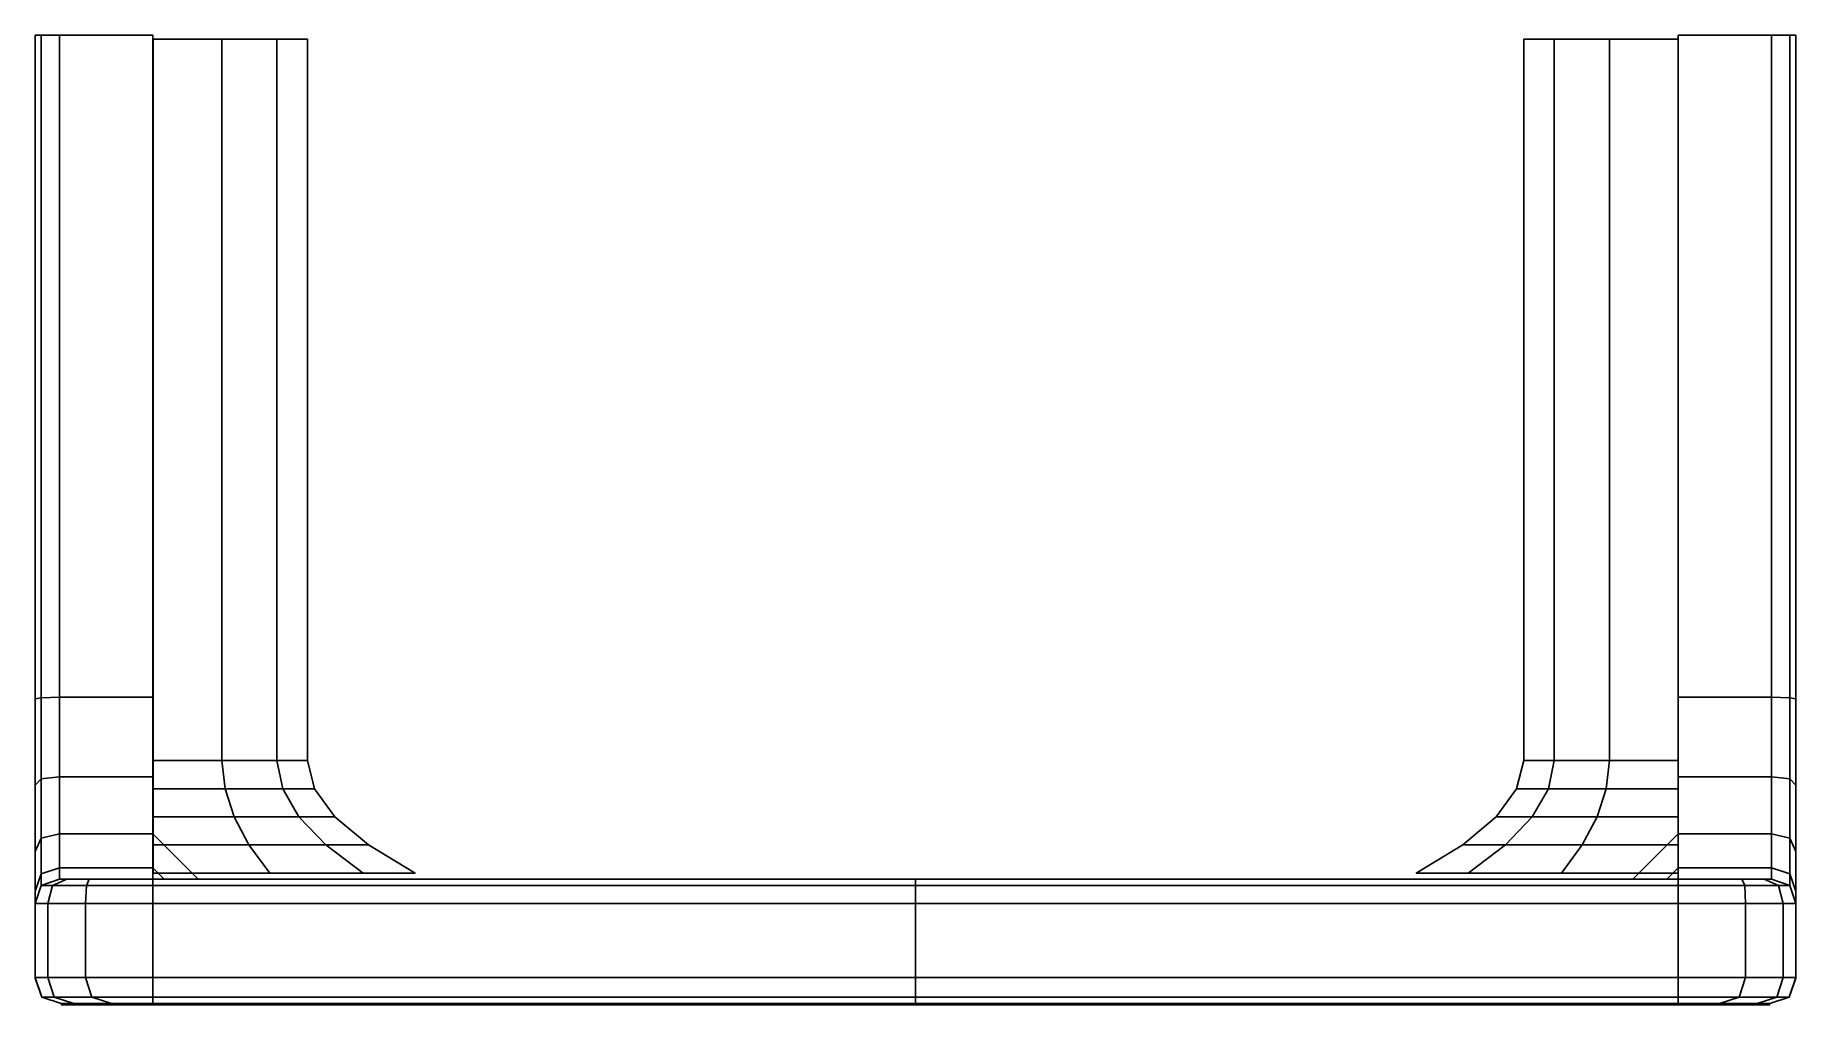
# Model space of a CAD drawing. Header units: millimetres. Extents: x -20 to 19.9, y -22 to 0.
import ezdxf

# ---------------------------------------------------------------- set-up
doc = ezdxf.new("R2010")
doc.units = ezdxf.units.MM
doc.header["$MEASUREMENT"] = 0
doc.layers.add('METAL', color=220, linetype='Continuous')
doc.layers.add('TEXTURA_LEGNO', color=3, linetype='Continuous')

msp = doc.modelspace()

# ---------------------------------------------------------------- meshes
at = {"layer": 'METAL'}
mesh = msp.add_polyface(dxfattribs=at)
corners = [(-17.336, -15.005, -7.761), (-19.453, -15.005, -7.761), (-19.453, 0, -7.761), (-17.336, 0, -7.761), (-17.336, -16.811, -8.019), (-17.336, -15.005, -7.761), (-17.336, -16.811, -7.503), (-17.336, -16.811, -8.019), (-19.453, -16.811, -8.019), (-19.863, 0, -7.624), (-19.863, -15.015, -7.624), (-19.863, -16.857, -7.888), (-20, -16.997, -7.493), (-20, -15.044, -7.214), (-19.863, -15.015, -7.624), (-20, 0, -7.214), (-19.863, 0, -7.624), (-19.863, -16.857, -7.888), (-17.336, -18.1, -6.729), (-17.336, 0, -7.761), (-17.336, 0, 0.132), (-17.336, -19.132, -3.634), (-17.336, -19.132, 0.132), (-20, -16.997, 0.132), (-20, -15.044, 0.132), (-20, 0, 0.132), (-17.336, -15.005, 8.024), (-17.336, 0, 8.024), (-19.453, 0, 8.024), (-19.453, -15.005, 8.024), (-17.336, -16.811, 8.282), (-17.336, -16.811, 7.767), (-17.336, -15.005, 8.024), (-19.453, -16.811, 8.282), (-17.336, -16.811, 8.282), (-19.863, 0, 7.888), (-19.863, -15.015, 7.888), (-19.863, -16.857, 8.151), (-19.863, -15.015, 7.888), (-20, -15.044, 7.478), (-20, -16.997, 7.757), (-20, 0, 7.478), (-19.863, 0, 7.888), (-19.863, -16.857, 8.151), (-17.336, 0, 8.024), (-17.336, -19.132, 3.897), (-17.336, -18.1, 6.993), (-19.453, 0, 0.132), (-17.336, 0, 0.132), (-17.336, 0, -7.761), (-19.453, 0, -7.761), (-19.863, 0, -7.624), (-19.863, 0, 0.132), (-20, 0, -7.214), (-20, 0, 0.132), (-20, 0, 7.478), (-19.863, 0, 7.888), (-19.453, 0, 8.024), (-17.336, 0, 8.024), (-15.769, -0.092, -3.054), (-15.769, -16.441, -3.054), (-17.326, -16.441, -3.409), (-17.326, -0.092, -3.409), (-14.52, -0.092, -2.058), (-14.52, -16.441, -2.058), (-13.827, -0.092, -0.619), (-13.827, -16.441, -0.619), (-13.827, -0.092, 0.978), (-13.827, -16.441, 0.978), (-14.52, -0.092, 2.417), (-14.52, -16.441, 2.417), (-15.769, -0.092, 3.413), (-15.769, -16.441, 3.413), (-17.326, -0.092, 3.768), (-17.326, -16.441, 3.768), (-17.326, -17.079, -3.575), (-15.697, -17.079, -3.203), (-15.492, -17.716, -3.628), (-17.326, -17.716, -4.047), (-14.39, -17.079, -2.161), (-14.021, -17.716, -2.456), (-13.665, -17.079, -0.656), (-13.205, -17.716, -0.761), (-13.665, -17.079, 1.015), (-13.205, -17.716, 1.12), (-14.39, -17.079, 2.521), (-14.021, -17.716, 2.815), (-15.697, -17.079, 3.563), (-15.492, -17.716, 3.988), (-17.326, -17.079, 3.934), (-17.326, -17.716, 4.406), (-17.326, -0.092, 3.768), (-15.769, -0.092, 3.413), (-15.769, -0.092, -3.054), (-17.326, -0.092, -3.409), (-14.52, -0.092, 2.417), (-14.52, -0.092, -2.058), (-13.827, -0.092, 0.978), (-13.827, -0.092, -0.619)]
mesh.append_faces([[corners[k] for k in face] for face in [(0, 1, 2, 3), (4, 5, 6, 6), (0, 7, 8, 1), (9, 2, 1, 10), (11, 12, 13, 14), (15, 16, 14, 13), (8, 17, 10, 1), (18, 6, 5, 5), (5, 19, 20, 21), (22, 21, 20, 20), (23, 24, 13, 12), (15, 13, 24, 25), (26, 27, 28, 29), (30, 31, 32, 32), (26, 29, 33, 34), (35, 36, 29, 28), (37, 38, 39, 40), (41, 39, 38, 42), (33, 29, 36, 43), (20, 44, 32, 45), (32, 31, 46, 45), (22, 20, 45, 45), (23, 40, 39, 24), (41, 25, 24, 39), (47, 48, 49, 50), (51, 52, 47, 50), (53, 54, 52, 51), (55, 56, 52, 54), (56, 57, 47, 52), (57, 58, 48, 47), (59, 60, 61, 62), (63, 64, 60, 59), (65, 66, 64, 63), (67, 68, 66, 65), (69, 70, 68, 67), (71, 72, 70, 69), (73, 74, 72, 71), (75, 76, 77, 78), (61, 60, 76, 75), (76, 79, 80, 77), (60, 64, 79, 76), (79, 81, 82, 80), (64, 66, 81, 79), (81, 83, 84, 82), (66, 68, 83, 81), (83, 85, 86, 84), (68, 70, 85, 83), (85, 87, 88, 86), (70, 72, 87, 85), (87, 89, 90, 88), (72, 74, 89, 87), (91, 92, 93, 94), (92, 95, 96, 93), (95, 97, 98, 96)]])
mesh = msp.add_polyface(dxfattribs=at)
corners = [(17.249, -15.005, -7.761), (17.249, 0, -7.761), (19.366, 0, -7.761), (19.366, -15.005, -7.761), (17.249, -16.811, -8.019), (17.249, -16.811, -7.503), (17.249, -15.005, -7.761), (19.366, -16.811, -8.019), (17.249, -16.811, -8.019), (19.776, 0, -7.624), (19.776, -15.015, -7.624), (19.776, -16.857, -7.888), (19.776, -15.015, -7.624), (19.913, -15.044, -7.214), (19.913, -16.997, -7.493), (19.913, 0, -7.214), (19.776, 0, -7.624), (19.776, -16.857, -7.888), (17.249, 0, 0.132), (17.249, 0, -7.761), (17.249, -19.132, -3.634), (17.249, -18.1, -6.729), (17.249, -19.132, 0.132), (19.913, -16.997, 0.132), (19.913, -15.044, 0.132), (19.913, 0, 0.132), (17.249, -15.005, 8.024), (19.366, -15.005, 8.024), (19.366, 0, 8.024), (17.249, 0, 8.024), (17.249, -16.811, 8.282), (17.249, -15.005, 8.024), (17.249, -16.811, 7.767), (17.249, -16.811, 8.282), (19.366, -16.811, 8.282), (19.776, 0, 7.888), (19.776, -15.015, 7.888), (19.776, -16.857, 8.151), (19.913, -16.997, 7.757), (19.913, -15.044, 7.478), (19.776, -15.015, 7.888), (19.913, 0, 7.478), (19.776, 0, 7.888), (19.776, -16.857, 8.151), (17.249, -18.1, 6.993), (17.249, 0, 8.024), (17.249, -19.132, 3.897), (17.249, 0, 0.132), (19.366, 0, 0.132), (19.366, 0, -7.761), (17.249, 0, -7.761), (19.776, 0, -7.624), (19.776, 0, 0.132), (19.913, 0, -7.214), (19.913, 0, 0.132), (17.249, 0, 8.024), (19.366, 0, 8.024), (19.776, 0, 7.888), (19.913, 0, 7.478), (15.686, -0.092, -3.054), (17.243, -0.092, -3.409), (17.243, -16.441, -3.409), (15.686, -16.441, -3.054), (14.438, -0.092, -2.058), (14.438, -16.441, -2.058), (13.745, -0.092, -0.619), (13.745, -16.441, -0.619), (13.745, -0.092, 0.978), (13.745, -16.441, 0.978), (14.438, -0.092, 2.417), (14.438, -16.441, 2.417), (15.686, -0.092, 3.413), (15.686, -16.441, 3.413), (17.243, -0.092, 3.768), (17.243, -16.441, 3.768), (17.243, -17.079, -3.575), (17.243, -17.716, -4.047), (15.409, -17.716, -3.628), (15.614, -17.079, -3.203), (13.939, -17.716, -2.456), (14.308, -17.079, -2.161), (13.123, -17.716, -0.761), (13.583, -17.079, -0.656), (13.123, -17.716, 1.12), (13.583, -17.079, 1.015), (13.939, -17.716, 2.815), (14.308, -17.079, 2.521), (15.409, -17.716, 3.988), (15.614, -17.079, 3.563), (17.243, -17.716, 4.406), (17.243, -17.079, 3.934), (17.243, -0.092, 3.768), (17.243, -0.092, -3.409), (15.686, -0.092, -3.054), (15.686, -0.092, 3.413), (14.438, -0.092, -2.058), (14.438, -0.092, 2.417), (13.745, -0.092, -0.619), (13.745, -0.092, 0.978)]
mesh.append_faces([[corners[k] for k in face] for face in [(0, 1, 2, 3), (4, 5, 6, 6), (0, 3, 7, 8), (9, 10, 3, 2), (11, 12, 13, 14), (15, 13, 12, 16), (7, 3, 10, 17), (18, 19, 6, 20), (6, 5, 21, 20), (22, 18, 20, 20), (23, 14, 13, 24), (15, 25, 24, 13), (26, 27, 28, 29), (30, 31, 32, 32), (26, 33, 34, 27), (35, 28, 27, 36), (37, 38, 39, 40), (41, 42, 40, 39), (34, 43, 36, 27), (44, 32, 31, 31), (31, 45, 18, 46), (22, 46, 18, 18), (23, 24, 39, 38), (41, 39, 24, 25), (47, 48, 49, 50), (51, 49, 48, 52), (53, 51, 52, 54), (55, 56, 48, 47), (48, 56, 57, 52), (52, 57, 58, 54), (59, 60, 61, 62), (63, 59, 62, 64), (65, 63, 64, 66), (67, 65, 66, 68), (69, 67, 68, 70), (71, 69, 70, 72), (73, 71, 72, 74), (75, 76, 77, 78), (61, 75, 78, 62), (78, 77, 79, 80), (62, 78, 80, 64), (80, 79, 81, 82), (64, 80, 82, 66), (82, 81, 83, 84), (66, 82, 84, 68), (84, 83, 85, 86), (68, 84, 86, 70), (86, 85, 87, 88), (70, 86, 88, 72), (88, 87, 89, 90), (72, 88, 90, 74), (91, 92, 93, 94), (94, 93, 95, 96), (96, 95, 97, 98)]])
mesh = msp.add_polyface(dxfattribs=at)
corners = [(-16.305, -19.132, -8.793), (-17.336, -18.1, -8.793), (-17.336, -18.1, -6.729), (-16.305, -19.132, -6.729), (-17.336, -18.874, -10.082), (-17.336, -19.132, -11.888), (-19.453, -19.132, -11.888), (-19.453, -18.874, -10.082), (-17.336, -18.874, -5.44), (-17.336, -19.132, -3.634), (-17.078, -19.132, -5.44), (-17.078, -19.132, -10.082), (-17.336, -19.132, -11.888), (-17.336, -18.874, -10.082), (-17.336, -16.811, -7.503), (-17.336, -18.1, -6.729), (-17.336, -18.1, -8.793), (-17.336, -16.811, -8.019), (-17.336, -18.1, -8.793), (-19.453, -18.1, -8.793), (-17.336, -16.811, -8.019), (-19.453, -16.811, -8.019), (-19.863, -19.006, -10.036), (-20, -19.4, -9.896), (-20, -18.499, -8.394), (-19.863, -18.2, -8.693), (-20, -16.997, -7.493), (-19.863, -16.857, -7.888), (-19.863, -19.269, -11.878), (-19.863, -19.006, -10.036), (-19.863, -18.2, -8.693), (-19.863, -16.857, -7.888), (-17.336, -19.132, -3.634), (-17.336, -18.874, -5.44), (-17.336, -15.005, -7.761), (-20, -18.499, -7.547), (-20, -18.499, 0.132), (-20, -16.997, 0.132), (-20, -19.4, -7.579), (-20, -19.4, 0.132), (-16.305, -19.132, 9.056), (-16.305, -19.132, 6.993), (-17.336, -18.1, 6.993), (-17.336, -18.1, 9.056), (-17.336, -18.874, 10.346), (-19.453, -18.874, 10.346), (-19.453, -19.132, 12.151), (-17.336, -19.132, 12.151), (-17.336, -18.874, 5.703), (-17.078, -19.132, 5.703), (-17.336, -19.132, 3.897), (-17.078, -19.132, 10.346), (-17.336, -18.874, 10.346), (-17.336, -19.132, 12.151), (-17.336, -16.811, 7.767), (-17.336, -16.811, 8.282), (-17.336, -18.1, 9.056), (-17.336, -18.1, 6.993), (-17.336, -18.1, 9.056), (-19.453, -18.1, 9.056), (-17.336, -16.811, 8.282), (-19.453, -16.811, 8.282), (-19.863, -19.006, 10.299), (-19.863, -18.2, 8.957), (-20, -18.499, 8.658), (-20, -19.4, 10.159), (-19.863, -16.857, 8.151), (-20, -16.997, 7.757), (-19.863, -19.006, 10.299), (-19.863, -19.269, 12.142), (-19.863, -18.2, 8.957), (-19.863, -16.857, 8.151), (-17.336, -18.874, 5.703), (-17.336, -19.132, 3.897), (-0.044, -19.132, 8.024), (-16.305, -19.132, 6.993), (-15.015, -19.132, 7.767), (-20, -18.499, 7.81), (-20, -19.4, 7.843), (-17.326, -18.354, -4.825), (-15.154, -18.354, -4.329), (-14.684, -18.991, -5.306), (-17.326, -18.991, -5.909), (-13.413, -18.354, -2.941), (-12.566, -18.991, -3.616), (-12.447, -18.354, -0.934), (-11.39, -18.991, -1.175), (-12.447, -18.354, 1.293), (-11.39, -18.991, 1.535), (-13.413, -18.354, 3.3), (-12.566, -18.991, 3.976), (-15.154, -18.354, 4.689), (-14.684, -18.991, 5.665), (-17.326, -18.354, 5.184), (-17.326, -18.991, 6.268), (-17.326, -17.716, -4.047), (-15.492, -17.716, -3.628), (-14.021, -17.716, -2.456), (-13.205, -17.716, -0.761), (-13.205, -17.716, 1.12), (-14.021, -17.716, 2.815), (-15.492, -17.716, 3.988), (-17.326, -17.716, 4.406)]
mesh.append_faces([[corners[k] for k in face] for face in [(0, 1, 2, 3), (4, 5, 6, 7), (8, 9, 10, 10), (11, 12, 13, 13), (14, 15, 16, 17), (10, 3, 2, 8), (13, 1, 0, 11), (18, 4, 7, 19), (20, 18, 19, 21), (22, 23, 24, 25), (25, 24, 26, 27), (6, 28, 29, 7), (7, 29, 30, 19), (19, 30, 31, 21), (32, 33, 15, 34), (26, 35, 36, 37), (36, 35, 38, 39), (38, 35, 24, 23), (35, 26, 24, 24), (40, 41, 42, 43), (44, 45, 46, 47), (48, 49, 50, 50), (51, 52, 53, 53), (54, 55, 56, 57), (49, 48, 42, 41), (52, 51, 40, 43), (58, 59, 45, 44), (60, 61, 59, 58), (62, 63, 64, 65), (63, 66, 67, 64), (46, 45, 68, 69), (45, 59, 70, 68), (59, 61, 71, 70), (57, 72, 73, 73), (74, 75, 76, 76), (67, 37, 36, 77), (36, 39, 78, 77), (78, 65, 64, 77), (77, 64, 67, 67), (79, 80, 81, 82), (80, 83, 84, 81), (83, 85, 86, 84), (85, 87, 88, 86), (87, 89, 90, 88), (89, 91, 92, 90), (91, 93, 94, 92), (95, 96, 80, 79), (96, 97, 83, 80), (97, 98, 85, 83), (98, 99, 87, 85), (99, 100, 89, 87), (100, 101, 91, 89), (101, 102, 93, 91)]])
mesh = msp.add_polyface(dxfattribs=at)
corners = [(16.218, -19.132, -8.793), (16.218, -19.132, -6.729), (17.249, -18.1, -6.729), (17.249, -18.1, -8.793), (17.249, -18.874, -10.082), (19.366, -18.874, -10.082), (19.366, -19.132, -11.888), (17.249, -19.132, -11.888), (17.249, -18.874, -5.44), (16.991, -19.132, -5.44), (17.249, -19.132, -3.634), (16.991, -19.132, -10.082), (17.249, -18.874, -10.082), (17.249, -19.132, -11.888), (17.249, -16.811, -7.503), (17.249, -16.811, -8.019), (17.249, -18.1, -8.793), (17.249, -18.1, -6.729), (17.249, -18.1, -8.793), (19.366, -18.1, -8.793), (17.249, -16.811, -8.019), (19.366, -16.811, -8.019), (19.776, -19.006, -10.036), (19.776, -18.2, -8.693), (19.913, -18.499, -8.394), (19.913, -19.4, -9.896), (19.776, -16.857, -7.888), (19.913, -16.997, -7.493), (19.776, -19.006, -10.036), (19.776, -19.269, -11.878), (19.776, -18.2, -8.693), (19.776, -16.857, -7.888), (17.249, -18.874, -5.44), (17.249, -19.132, -3.634), (19.913, -16.997, 0.132), (19.913, -18.499, 0.132), (19.913, -18.499, -7.547), (19.913, -19.4, 0.132), (19.913, -19.4, -7.579), (16.218, -19.132, 9.056), (17.249, -18.1, 9.056), (17.249, -18.1, 6.993), (16.218, -19.132, 6.993), (17.249, -18.874, 10.346), (17.249, -19.132, 12.151), (19.366, -19.132, 12.151), (19.366, -18.874, 10.346), (17.249, -18.874, 5.703), (17.249, -19.132, 3.897), (16.991, -19.132, 5.703), (16.991, -19.132, 10.346), (17.249, -19.132, 12.151), (17.249, -18.874, 10.346), (17.249, -16.811, 7.767), (17.249, -18.1, 6.993), (17.249, -18.1, 9.056), (17.249, -16.811, 8.282), (17.249, -18.1, 9.056), (19.366, -18.1, 9.056), (17.249, -16.811, 8.282), (19.366, -16.811, 8.282), (19.776, -19.006, 10.299), (19.913, -19.4, 10.159), (19.913, -18.499, 8.658), (19.776, -18.2, 8.957), (19.913, -16.997, 7.757), (19.776, -16.857, 8.151), (19.776, -19.269, 12.142), (19.776, -19.006, 10.299), (19.776, -18.2, 8.957), (19.776, -16.857, 8.151), (17.249, -19.132, 3.897), (17.249, -18.874, 5.703), (17.249, -15.005, 8.024), (17.249, -19.132, 3.897), (17.249, -19.132, 0.132), (-0.044, -19.132, 0.132), (-0.044, -19.132, 8.024), (19.913, -18.499, 7.81), (19.913, -19.4, 7.843), (17.243, -18.354, -4.825), (17.243, -18.991, -5.909), (14.602, -18.991, -5.306), (15.072, -18.354, -4.329), (12.483, -18.991, -3.616), (13.331, -18.354, -2.941), (11.307, -18.991, -1.175), (12.364, -18.354, -0.934), (11.307, -18.991, 1.535), (12.364, -18.354, 1.293), (12.483, -18.991, 3.976), (13.331, -18.354, 3.3), (14.602, -18.991, 5.665), (15.072, -18.354, 4.689), (17.243, -18.991, 6.268), (17.243, -18.354, 5.184), (17.243, -17.716, -4.047), (15.409, -17.716, -3.628), (13.939, -17.716, -2.456), (13.123, -17.716, -0.761), (13.123, -17.716, 1.12), (13.939, -17.716, 2.815), (15.409, -17.716, 3.988), (17.243, -17.716, 4.406)]
mesh.append_faces([[corners[k] for k in face] for face in [(0, 1, 2, 3), (4, 5, 6, 7), (8, 9, 10, 10), (11, 12, 13, 13), (14, 15, 16, 17), (9, 8, 2, 1), (12, 11, 0, 3), (18, 19, 5, 4), (20, 21, 19, 18), (22, 23, 24, 25), (23, 26, 27, 24), (6, 5, 28, 29), (5, 19, 30, 28), (19, 21, 31, 30), (17, 32, 33, 33), (27, 34, 35, 36), (35, 37, 38, 36), (38, 25, 24, 36), (36, 24, 27, 27), (39, 40, 41, 42), (43, 44, 45, 46), (47, 48, 49, 49), (50, 51, 52, 52), (53, 54, 55, 56), (49, 42, 41, 47), (52, 40, 39, 50), (57, 43, 46, 58), (59, 57, 58, 60), (61, 62, 63, 64), (64, 63, 65, 66), (45, 67, 68, 46), (46, 68, 69, 58), (58, 69, 70, 60), (71, 72, 54, 73), (74, 75, 76, 77), (65, 78, 35, 34), (35, 78, 79, 37), (79, 78, 63, 62), (78, 65, 63, 63), (80, 81, 82, 83), (83, 82, 84, 85), (85, 84, 86, 87), (87, 86, 88, 89), (89, 88, 90, 91), (91, 90, 92, 93), (93, 92, 94, 95), (96, 80, 83, 97), (97, 83, 85, 98), (98, 85, 87, 99), (99, 87, 89, 100), (100, 89, 91, 101), (101, 91, 93, 102), (102, 93, 95, 103)]])
mesh = msp.add_polyface(dxfattribs=at)
corners = [(-17.336, -19.132, -19.453), (-18.774, -19.132, -19.453), (-19.283, -19.132, -19.283), (-19.453, -19.132, -18.774), (-20, -21.37, -7.65), (-19.852, -21.805, -7.733), (-19.852, -21.804, 0.132), (-20, -21.365, 0.132), (-19.41, -21.95, -11.853), (-19.41, -21.95, -7.761), (-19.852, -21.805, -7.733), (-19.852, -21.804, -11.858), (-19.41, -21.95, 0.132), (-19.852, -21.804, 0.132), (-20, -21.365, -11.859), (-19.852, -21.804, -11.858), (-19.716, -21.36, -19.716), (-20, -21.361, -18.863), (-20, -19.679, -18.863), (-19.716, -19.679, -19.716), (-19.568, -21.802, -19.568), (-18.716, -21.802, -19.852), (-18.273, -21.95, -19.41), (-19.125, -21.95, -19.125), (-19.716, -21.36, -19.716), (-18.863, -21.36, -20), (-18.716, -21.802, -19.852), (-19.568, -21.802, -19.568), (-19.716, -19.679, -19.716), (-18.863, -19.679, -20), (-19.852, -21.803, -18.716), (-19.41, -21.95, -18.273), (-19.568, -21.802, -19.568), (-19.852, -21.803, -18.716), (-19.863, -19.269, -11.878), (-19.453, -19.132, -11.888), (-19.863, -19.269, -18.841), (-19.863, -19.269, -11.878), (-20, -19.679, -11.849), (-20, -19.4, -9.896), (-19.863, -19.006, -10.036), (-19.608, -19.269, -19.608), (-19.863, -19.269, -18.841), (-18.841, -19.269, -19.863), (-19.608, -19.269, -19.608), (-19.608, -19.269, -19.608), (-18.841, -19.269, -19.863), (-19.125, -21.95, -11.864), (-19.125, -21.95, -7.761), (-19.125, -21.95, 0.132), (-20, -19.4, 0.132), (-20, -19.4, -7.579), (-20, -21.37, 7.913), (-19.852, -21.805, 7.997), (-19.41, -21.95, 12.116), (-19.852, -21.804, 12.122), (-19.852, -21.805, 7.997), (-19.41, -21.95, 8.024), (-19.852, -21.804, 12.122), (-20, -21.365, 12.123), (-19.716, -21.36, 19.979), (-19.716, -19.679, 19.979), (-20, -19.679, 19.127), (-20, -21.361, 19.127), (-19.568, -21.802, 19.832), (-19.125, -21.95, 19.389), (-18.273, -21.95, 19.673), (-18.716, -21.802, 20.116), (-19.716, -21.36, 19.979), (-19.568, -21.802, 19.832), (-18.716, -21.802, 20.116), (-18.863, -21.36, 20.263), (-18.863, -19.679, 20.263), (-19.716, -19.679, 19.979), (-19.852, -21.803, 18.979), (-19.41, -21.95, 18.536), (-19.852, -21.803, 18.979), (-19.568, -21.802, 19.832), (-19.863, -19.269, 12.142), (-19.863, -19.269, 19.104), (-19.453, -19.132, 19.038), (-19.453, -19.132, 12.151), (-19.863, -19.269, 12.142), (-19.863, -19.006, 10.299), (-20, -19.4, 10.159), (-20, -19.679, 12.113), (-19.608, -19.269, 19.871), (-19.863, -19.269, 19.104), (-18.841, -19.269, 20.127), (-19.608, -19.269, 19.871), (-19.283, -19.132, 19.547), (-19.608, -19.269, 19.871), (-18.774, -19.132, 19.717), (-18.841, -19.269, 20.127), (-19.125, -21.95, 12.128), (-19.125, -21.95, 8.024), (-20, -19.4, 7.843)]
mesh.append_faces([[corners[k] for k in face] for face in [(0, 1, 2, 3), (4, 5, 6, 7), (8, 9, 10, 11), (9, 12, 13, 10), (5, 4, 14, 15), (16, 17, 18, 19), (20, 21, 22, 23), (24, 25, 26, 27), (25, 24, 28, 29), (30, 20, 23, 31), (17, 16, 32, 33), (34, 35, 3, 36), (37, 38, 39, 40), (41, 19, 18, 42), (43, 29, 28, 44), (38, 37, 42, 18), (2, 45, 36, 3), (1, 46, 45, 2), (31, 23, 47, 8), (9, 48, 49, 12), (7, 50, 51, 4), (39, 38, 14, 51), (4, 51, 14, 14), (31, 8, 11, 30), (33, 15, 14, 17), (8, 47, 48, 9), (14, 38, 18, 17), (52, 7, 6, 53), (54, 55, 56, 57), (57, 56, 13, 12), (53, 58, 59, 52), (60, 61, 62, 63), (64, 65, 66, 67), (68, 69, 70, 71), (71, 72, 73, 68), (74, 75, 65, 64), (63, 76, 77, 60), (78, 79, 80, 81), (82, 83, 84, 85), (86, 87, 62, 61), (88, 89, 73, 72), (85, 62, 87, 82), (90, 80, 79, 91), (92, 90, 91, 93), (75, 54, 94, 65), (57, 12, 49, 95), (7, 52, 96, 50), (59, 85, 84, 96), (52, 59, 96, 96), (75, 74, 55, 54), (76, 63, 59, 58), (54, 57, 95, 94), (59, 63, 62, 85)]])
mesh = msp.add_polyface(dxfattribs=at)
corners = [(-17.336, -19.132, -11.888), (-17.078, -19.132, -10.082), (-16.305, -19.132, -8.793), (-0.044, -19.132, -7.761), (-15.015, -19.132, -7.503), (-0.044, -19.132, -19.453), (-17.336, -19.132, -19.453), (-19.125, -21.95, -19.125), (-18.273, -21.95, -19.41), (-18.273, -21.95, -11.868), (-19.125, -21.95, -11.864), (-19.453, -19.132, -18.774), (-19.453, -19.132, -11.888), (-17.336, -19.679, -20), (-17.336, -21.36, -20), (-18.863, -21.36, -20), (-18.863, -19.679, -20), (-16.305, -19.132, -6.729), (-18.273, -21.95, 0.132), (-19.125, -21.95, 0.132), (-19.125, -21.95, -7.761), (-18.273, -21.95, -7.761), (-17.336, -21.802, -19.852), (-17.336, -21.95, -19.41), (-18.716, -21.802, -19.852), (-0.044, -21.802, -19.852), (-0.044, -21.95, -19.41), (-17.336, -21.802, -19.852), (-18.716, -21.802, -19.852), (-0.044, -21.36, -20), (-0.044, -21.802, -19.852), (-18.841, -19.269, -19.863), (-18.774, -19.132, -19.453), (-17.336, -19.269, -19.863), (-18.841, -19.269, -19.863), (-17.336, -19.269, -19.863), (-17.336, -21.95, -7.761), (-0.044, -21.95, -7.761), (-0.044, -21.95, 0.132), (-17.336, -21.95, 0.132), (-0.044, -19.679, -20), (-0.044, -21.95, -11.868), (-17.336, -21.95, -11.868), (-17.336, -19.132, -3.634), (-17.078, -19.132, -5.44), (-17.336, -19.132, 0.132), (-0.044, -19.132, 0.132), (-0.044, -19.269, -19.863), (-0.044, -19.269, -19.863), (-0.044, -19.132, 8.024), (-15.015, -19.132, 7.767), (-16.305, -19.132, 9.056), (-17.336, -19.132, 12.151), (-17.078, -19.132, 10.346), (-0.044, -19.132, 19.717), (-17.336, -19.132, 19.717), (-19.125, -21.95, 19.389), (-19.125, -21.95, 12.128), (-18.273, -21.95, 12.131), (-18.273, -21.95, 19.673), (-19.453, -19.132, 12.151), (-19.453, -19.132, 19.038), (-19.283, -19.132, 19.547), (-18.774, -19.132, 19.717), (-17.336, -19.679, 20.263), (-18.863, -19.679, 20.263), (-18.863, -21.36, 20.263), (-17.336, -21.36, 20.263), (-16.305, -19.132, 6.993), (-18.273, -21.95, 8.024), (-19.125, -21.95, 8.024), (-17.336, -21.802, 20.116), (-18.716, -21.802, 20.116), (-17.336, -21.95, 19.673), (-0.044, -21.95, 19.673), (-0.044, -21.802, 20.116), (-18.716, -21.802, 20.116), (-17.336, -21.802, 20.116), (-0.044, -21.802, 20.116), (-0.044, -21.36, 20.263), (-18.841, -19.269, 20.127), (-17.336, -19.269, 20.127), (-17.336, -19.269, 20.127), (-18.841, -19.269, 20.127), (-17.336, -21.95, 8.024), (-0.044, -21.95, 8.024), (-0.044, -19.679, 20.263), (-0.044, -21.95, 12.131), (-17.336, -21.95, 12.131), (-17.336, -19.132, 3.897), (-17.078, -19.132, 5.703), (-0.044, -19.269, 20.127), (-0.044, -19.269, 20.127)]
mesh.append_faces([[corners[k] for k in face] for face in [(0, 1, 2, 3), (2, 4, 3, 3), (0, 3, 5, 6), (7, 8, 9, 10), (11, 12, 0, 6), (13, 14, 15, 16), (17, 4, 2, 2), (18, 19, 20, 21), (22, 23, 8, 24), (22, 25, 26, 23), (14, 27, 28, 15), (14, 29, 30, 27), (31, 32, 6, 33), (16, 34, 35, 13), (36, 37, 38, 39), (14, 13, 40, 29), (41, 37, 36, 42), (3, 4, 17, 43), (17, 44, 43, 43), (43, 45, 46, 3), (33, 6, 5, 47), (13, 35, 48, 40), (39, 18, 21, 36), (36, 21, 9, 42), (10, 9, 21, 20), (26, 41, 42, 23), (23, 42, 9, 8), (49, 50, 51, 52), (51, 53, 52, 52), (54, 49, 52, 55), (56, 57, 58, 59), (52, 60, 61, 55), (55, 61, 62, 63), (64, 65, 66, 67), (68, 51, 50, 50), (18, 69, 70, 19), (71, 72, 59, 73), (71, 73, 74, 75), (67, 66, 76, 77), (67, 77, 78, 79), (80, 81, 55, 63), (65, 64, 82, 83), (84, 39, 38, 85), (67, 79, 86, 64), (87, 88, 84, 85), (46, 45, 89, 49), (89, 90, 68, 49), (81, 91, 54, 55), (64, 86, 92, 82), (39, 84, 69, 18), (84, 88, 58, 69), (57, 70, 69, 58), (74, 73, 88, 87), (73, 59, 58, 88)]])
mesh = msp.add_polyface(dxfattribs=at)
corners = [(-0.044, -19.132, -7.761), (14.928, -19.132, -7.503), (16.218, -19.132, -8.793), (17.249, -19.132, -11.888), (16.991, -19.132, -10.082), (-0.044, -19.132, -19.453), (17.249, -19.132, -19.453), (19.038, -21.95, -19.125), (19.038, -21.95, -11.864), (18.186, -21.95, -11.868), (18.186, -21.95, -19.41), (19.366, -19.132, -11.888), (19.366, -19.132, -18.774), (17.249, -19.679, -20), (18.776, -19.679, -20), (18.776, -21.36, -20), (17.249, -21.36, -20), (16.218, -19.132, -6.729), (18.186, -21.95, 0.132), (18.186, -21.95, -7.761), (19.038, -21.95, -7.761), (19.038, -21.95, 0.132), (17.249, -21.802, -19.852), (18.628, -21.802, -19.852), (17.249, -21.95, -19.41), (-0.044, -21.95, -19.41), (-0.044, -21.802, -19.852), (18.628, -21.802, -19.852), (17.249, -21.802, -19.852), (-0.044, -21.802, -19.852), (-0.044, -21.36, -20), (18.754, -19.269, -19.863), (17.249, -19.269, -19.863), (18.687, -19.132, -19.453), (17.249, -19.269, -19.863), (18.754, -19.269, -19.863), (17.249, -21.95, -7.761), (17.249, -21.95, 0.132), (-0.044, -21.95, 0.132), (-0.044, -21.95, -7.761), (-0.044, -19.679, -20), (-0.044, -21.95, -11.868), (17.249, -21.95, -11.868), (-0.044, -19.132, 0.132), (17.249, -19.132, 0.132), (17.249, -19.132, -3.634), (16.991, -19.132, -5.44), (-0.044, -19.269, -19.863), (-0.044, -19.269, -19.863), (17.249, -19.132, 12.151), (16.991, -19.132, 10.346), (16.218, -19.132, 9.056), (-0.044, -19.132, 8.024), (14.928, -19.132, 7.767), (-0.044, -19.132, 19.717), (17.249, -19.132, 19.717), (19.038, -21.95, 19.389), (18.186, -21.95, 19.673), (18.186, -21.95, 12.131), (19.038, -21.95, 12.128), (19.366, -19.132, 19.038), (19.366, -19.132, 12.151), (17.249, -19.679, 20.263), (17.249, -21.36, 20.263), (18.776, -21.36, 20.263), (18.776, -19.679, 20.263), (16.218, -19.132, 6.993), (19.038, -21.95, 8.024), (18.186, -21.95, 8.024), (17.249, -21.802, 20.116), (17.249, -21.95, 19.673), (18.628, -21.802, 20.116), (-0.044, -21.802, 20.116), (-0.044, -21.95, 19.673), (17.249, -21.802, 20.116), (18.628, -21.802, 20.116), (-0.044, -21.36, 20.263), (-0.044, -21.802, 20.116), (18.754, -19.269, 20.127), (18.687, -19.132, 19.717), (17.249, -19.269, 20.127), (18.754, -19.269, 20.127), (17.249, -19.269, 20.127), (17.249, -21.95, 8.024), (-0.044, -21.95, 8.024), (-0.044, -19.679, 20.263), (-0.044, -21.95, 12.131), (17.249, -21.95, 12.131), (17.249, -19.132, 3.897), (16.991, -19.132, 5.703), (-0.044, -19.269, 20.127), (-0.044, -19.269, 20.127)]
mesh.append_faces([[corners[k] for k in face] for face in [(0, 1, 2, 3), (2, 4, 3, 3), (5, 0, 3, 6), (7, 8, 9, 10), (3, 11, 12, 6), (13, 14, 15, 16), (17, 2, 1, 1), (18, 19, 20, 21), (22, 23, 10, 24), (22, 24, 25, 26), (16, 15, 27, 28), (16, 28, 29, 30), (31, 32, 6, 33), (14, 13, 34, 35), (36, 37, 38, 39), (16, 30, 40, 13), (41, 42, 36, 39), (43, 44, 45, 0), (45, 46, 17, 0), (0, 17, 1, 1), (32, 47, 5, 6), (13, 40, 48, 34), (37, 36, 19, 18), (36, 42, 9, 19), (8, 20, 19, 9), (25, 24, 42, 41), (24, 10, 9, 42), (49, 50, 51, 52), (51, 53, 52, 52), (49, 52, 54, 55), (56, 57, 58, 59), (60, 61, 49, 55), (62, 63, 64, 65), (66, 53, 51, 51), (18, 21, 67, 68), (69, 70, 57, 71), (69, 72, 73, 70), (63, 74, 75, 64), (63, 76, 77, 74), (78, 79, 55, 80), (65, 81, 82, 62), (83, 84, 38, 37), (63, 62, 85, 76), (86, 84, 83, 87), (52, 53, 66, 88), (66, 89, 88, 88), (80, 55, 54, 90), (62, 82, 91, 85), (37, 18, 68, 83), (83, 68, 58, 87), (59, 58, 68, 67), (73, 86, 87, 70), (70, 87, 58, 57)]])
mesh = msp.add_polyface(dxfattribs=at)
corners = [(17.249, -19.132, -19.453), (19.366, -19.132, -18.774), (19.196, -19.132, -19.283), (18.687, -19.132, -19.453), (19.913, -21.37, -7.65), (19.913, -21.365, 0.132), (19.765, -21.804, 0.132), (19.765, -21.805, -7.733), (19.323, -21.95, -11.853), (19.765, -21.804, -11.858), (19.765, -21.805, -7.733), (19.323, -21.95, -7.761), (19.765, -21.804, 0.132), (19.323, -21.95, 0.132), (19.765, -21.804, -11.858), (19.913, -21.365, -11.859), (19.629, -21.36, -19.716), (19.629, -19.679, -19.716), (19.913, -19.679, -18.863), (19.913, -21.361, -18.863), (19.481, -21.802, -19.568), (19.038, -21.95, -19.125), (18.186, -21.95, -19.41), (18.628, -21.802, -19.852), (19.629, -21.36, -19.716), (19.481, -21.802, -19.568), (18.628, -21.802, -19.852), (18.776, -21.36, -20), (18.776, -19.679, -20), (19.629, -19.679, -19.716), (19.765, -21.803, -18.716), (19.323, -21.95, -18.273), (19.765, -21.803, -18.716), (19.481, -21.802, -19.568), (19.776, -19.269, -11.878), (19.776, -19.269, -18.841), (19.366, -19.132, -11.888), (19.776, -19.269, -11.878), (19.776, -19.006, -10.036), (19.913, -19.4, -9.896), (19.913, -19.679, -11.849), (19.521, -19.269, -19.608), (19.776, -19.269, -18.841), (18.754, -19.269, -19.863), (19.521, -19.269, -19.608), (19.521, -19.269, -19.608), (18.754, -19.269, -19.863), (19.038, -21.95, -11.864), (19.038, -21.95, 0.132), (19.038, -21.95, -7.761), (19.913, -19.4, -7.579), (19.913, -19.4, 0.132), (17.249, -19.132, 19.717), (18.687, -19.132, 19.717), (19.196, -19.132, 19.547), (19.366, -19.132, 19.038), (19.913, -21.37, 7.913), (19.765, -21.805, 7.997), (19.323, -21.95, 12.116), (19.323, -21.95, 8.024), (19.765, -21.805, 7.997), (19.765, -21.804, 12.122), (19.913, -21.365, 12.123), (19.765, -21.804, 12.122), (19.629, -21.36, 19.979), (19.913, -21.361, 19.127), (19.913, -19.679, 19.127), (19.629, -19.679, 19.979), (19.481, -21.802, 19.832), (18.628, -21.802, 20.116), (18.186, -21.95, 19.673), (19.038, -21.95, 19.389), (19.629, -21.36, 19.979), (18.776, -21.36, 20.263), (18.628, -21.802, 20.116), (19.481, -21.802, 19.832), (19.629, -19.679, 19.979), (18.776, -19.679, 20.263), (19.765, -21.803, 18.979), (19.323, -21.95, 18.536), (19.481, -21.802, 19.832), (19.765, -21.803, 18.979), (19.776, -19.269, 12.142), (19.366, -19.132, 12.151), (19.776, -19.269, 19.104), (19.776, -19.269, 12.142), (19.913, -19.679, 12.113), (19.913, -19.4, 10.159), (19.776, -19.006, 10.299), (19.521, -19.269, 19.871), (19.776, -19.269, 19.104), (18.754, -19.269, 20.127), (19.521, -19.269, 19.871), (19.521, -19.269, 19.871), (18.754, -19.269, 20.127), (19.038, -21.95, 12.128), (19.038, -21.95, 8.024), (19.913, -19.4, 7.843)]
mesh.append_faces([[corners[k] for k in face] for face in [(0, 1, 2, 3), (4, 5, 6, 7), (8, 9, 10, 11), (11, 10, 12, 13), (7, 14, 15, 4), (16, 17, 18, 19), (20, 21, 22, 23), (24, 25, 26, 27), (27, 28, 29, 24), (30, 31, 21, 20), (19, 32, 33, 16), (34, 35, 1, 36), (37, 38, 39, 40), (41, 42, 18, 17), (43, 44, 29, 28), (40, 18, 42, 37), (2, 1, 35, 45), (3, 2, 45, 46), (31, 8, 47, 21), (11, 13, 48, 49), (5, 4, 50, 51), (15, 40, 39, 50), (4, 15, 50, 50), (31, 30, 9, 8), (32, 19, 15, 14), (8, 11, 49, 47), (15, 19, 18, 40), (52, 53, 54, 55), (56, 57, 6, 5), (58, 59, 60, 61), (59, 13, 12, 60), (57, 56, 62, 63), (64, 65, 66, 67), (68, 69, 70, 71), (72, 73, 74, 75), (73, 72, 76, 77), (78, 68, 71, 79), (65, 64, 80, 81), (82, 83, 55, 84), (85, 86, 87, 88), (89, 67, 66, 90), (91, 77, 76, 92), (86, 85, 90, 66), (54, 93, 84, 55), (53, 94, 93, 54), (79, 71, 95, 58), (59, 96, 48, 13), (5, 51, 97, 56), (87, 86, 62, 97), (56, 97, 62, 62), (79, 58, 61, 78), (81, 63, 62, 65), (58, 95, 96, 59), (62, 86, 66, 65)]])
at = {"layer": 'TEXTURA_LEGNO'}
mesh = msp.add_polyface(dxfattribs=at)
corners = [(19.038, -21.976, -19.125), (19.038, -21.976, -11.864), (18.186, -21.976, -11.868), (18.186, -21.976, -19.41), (18.186, -21.976, 0.132), (18.186, -21.976, -7.761), (19.038, -21.976, -7.761), (19.038, -21.976, 0.132), (17.249, -21.976, -7.761), (17.249, -21.976, 0.132), (-0.044, -21.976, 0.132), (-0.044, -21.976, -7.761), (-0.044, -21.976, -11.868), (17.249, -21.976, -11.868), (17.249, -21.976, -7.761), (-0.044, -21.976, -7.761), (17.249, -21.976, 0.132), (17.249, -21.976, -7.761), (18.186, -21.976, -7.761), (18.186, -21.976, 0.132), (17.249, -21.976, -7.761), (17.249, -21.976, -11.868), (18.186, -21.976, -11.868), (18.186, -21.976, -7.761), (19.323, -21.976, -18.273), (19.323, -21.976, -11.853), (19.038, -21.976, -11.864), (19.038, -21.976, -19.125), (19.323, -21.976, -7.761), (19.323, -21.976, 0.132), (19.038, -21.976, 0.132), (19.038, -21.976, -7.761), (19.038, -21.976, -11.864), (19.038, -21.976, -7.761), (18.186, -21.976, -7.761), (18.186, -21.976, -11.868), (-0.044, -21.976, -19.41), (17.249, -21.976, -19.41), (17.249, -21.976, -11.868), (-0.044, -21.976, -11.868), (17.249, -21.976, -19.41), (18.186, -21.976, -19.41), (18.186, -21.976, -11.868), (17.249, -21.976, -11.868), (19.323, -21.976, -11.853), (19.323, -21.976, -7.761), (19.038, -21.976, -7.761), (19.038, -21.976, -11.864), (19.038, -21.976, 19.389), (18.186, -21.976, 19.673), (18.186, -21.976, 12.131), (19.038, -21.976, 12.128), (18.186, -21.976, 0.132), (19.038, -21.976, 0.132), (19.038, -21.976, 8.024), (18.186, -21.976, 8.024), (17.249, -21.976, 8.024), (-0.044, -21.976, 8.024), (-0.044, -21.976, 0.132), (17.249, -21.976, 0.132), (-0.044, -21.976, 12.131), (-0.044, -21.976, 8.024), (17.249, -21.976, 8.024), (17.249, -21.976, 12.131), (17.249, -21.976, 0.132), (18.186, -21.976, 0.132), (18.186, -21.976, 8.024), (17.249, -21.976, 8.024), (17.249, -21.976, 8.024), (18.186, -21.976, 8.024), (18.186, -21.976, 12.131), (17.249, -21.976, 12.131), (19.323, -21.976, 18.536), (19.038, -21.976, 19.389), (19.038, -21.976, 12.128), (19.323, -21.976, 12.116), (19.323, -21.976, 8.024), (19.038, -21.976, 8.024), (19.038, -21.976, 0.132), (19.323, -21.976, 0.132), (19.038, -21.976, 12.128), (18.186, -21.976, 12.131), (18.186, -21.976, 8.024), (19.038, -21.976, 8.024), (-0.044, -21.976, 19.673), (-0.044, -21.976, 12.131), (17.249, -21.976, 12.131), (17.249, -21.976, 19.673), (17.249, -21.976, 19.673), (17.249, -21.976, 12.131), (18.186, -21.976, 12.131), (18.186, -21.976, 19.673), (19.323, -21.976, 12.116), (19.038, -21.976, 12.128), (19.038, -21.976, 8.024), (19.323, -21.976, 8.024), (-19.125, -21.976, -19.125), (-18.273, -21.976, -19.41), (-18.273, -21.976, -11.868), (-19.125, -21.976, -11.864), (-18.273, -21.976, 0.132), (-19.125, -21.976, 0.132), (-19.125, -21.976, -7.761), (-18.273, -21.976, -7.761), (-17.336, -21.976, -7.761), (-0.044, -21.976, -7.761), (-0.044, -21.976, 0.132), (-17.336, -21.976, 0.132), (-0.044, -21.976, -11.868), (-0.044, -21.976, -7.761), (-17.336, -21.976, -7.761), (-17.336, -21.976, -11.868), (-17.336, -21.976, 0.132), (-18.273, -21.976, 0.132), (-18.273, -21.976, -7.761), (-17.336, -21.976, -7.761), (-17.336, -21.976, -7.761), (-18.273, -21.976, -7.761), (-18.273, -21.976, -11.868), (-17.336, -21.976, -11.868), (-19.41, -21.976, -18.273), (-19.125, -21.976, -19.125), (-19.125, -21.976, -11.864), (-19.41, -21.976, -11.853), (-19.41, -21.976, -7.761), (-19.125, -21.976, -7.761), (-19.125, -21.976, 0.132), (-19.41, -21.976, 0.132), (-19.125, -21.976, -11.864), (-18.273, -21.976, -11.868), (-18.273, -21.976, -7.761), (-19.125, -21.976, -7.761), (-0.044, -21.976, -19.41), (-0.044, -21.976, -11.868), (-17.336, -21.976, -11.868), (-17.336, -21.976, -19.41), (-17.336, -21.976, -19.41), (-17.336, -21.976, -11.868), (-18.273, -21.976, -11.868), (-18.273, -21.976, -19.41), (-19.41, -21.976, -11.853), (-19.125, -21.976, -11.864), (-19.125, -21.976, -7.761), (-19.41, -21.976, -7.761), (-19.125, -21.976, 19.389), (-19.125, -21.976, 12.128), (-18.273, -21.976, 12.131), (-18.273, -21.976, 19.673), (-18.273, -21.976, 0.132), (-18.273, -21.976, 8.024), (-19.125, -21.976, 8.024), (-19.125, -21.976, 0.132), (-17.336, -21.976, 8.024), (-17.336, -21.976, 0.132), (-0.044, -21.976, 0.132), (-0.044, -21.976, 8.024), (-0.044, -21.976, 12.131), (-17.336, -21.976, 12.131), (-17.336, -21.976, 8.024), (-0.044, -21.976, 8.024), (-17.336, -21.976, 0.132), (-17.336, -21.976, 8.024), (-18.273, -21.976, 8.024), (-18.273, -21.976, 0.132), (-17.336, -21.976, 8.024), (-17.336, -21.976, 12.131), (-18.273, -21.976, 12.131), (-18.273, -21.976, 8.024), (-19.41, -21.976, 18.536), (-19.41, -21.976, 12.116), (-19.125, -21.976, 12.128), (-19.125, -21.976, 19.389), (-19.41, -21.976, 8.024), (-19.41, -21.976, 0.132), (-19.125, -21.976, 0.132), (-19.125, -21.976, 8.024), (-19.125, -21.976, 12.128), (-19.125, -21.976, 8.024), (-18.273, -21.976, 8.024), (-18.273, -21.976, 12.131), (-0.044, -21.976, 19.673), (-17.336, -21.976, 19.673), (-17.336, -21.976, 12.131), (-0.044, -21.976, 12.131), (-17.336, -21.976, 19.673), (-18.273, -21.976, 19.673), (-18.273, -21.976, 12.131), (-17.336, -21.976, 12.131), (-19.41, -21.976, 12.116), (-19.41, -21.976, 8.024), (-19.125, -21.976, 8.024), (-19.125, -21.976, 12.128)]
mesh.append_faces([[corners[k] for k in face] for face in [(0, 1, 2, 3), (4, 5, 6, 7), (8, 9, 10, 11), (12, 13, 14, 15), (16, 17, 18, 19), (20, 21, 22, 23), (24, 25, 26, 27), (28, 29, 30, 31), (32, 33, 34, 35), (36, 37, 38, 39), (40, 41, 42, 43), (44, 45, 46, 47), (48, 49, 50, 51), (52, 53, 54, 55), (56, 57, 58, 59), (60, 61, 62, 63), (64, 65, 66, 67), (68, 69, 70, 71), (72, 73, 74, 75), (76, 77, 78, 79), (80, 81, 82, 83), (84, 85, 86, 87), (88, 89, 90, 91), (92, 93, 94, 95), (96, 97, 98, 99), (100, 101, 102, 103), (104, 105, 106, 107), (108, 109, 110, 111), (112, 113, 114, 115), (116, 117, 118, 119), (120, 121, 122, 123), (124, 125, 126, 127), (128, 129, 130, 131), (132, 133, 134, 135), (136, 137, 138, 139), (140, 141, 142, 143), (144, 145, 146, 147), (148, 149, 150, 151), (152, 153, 154, 155), (156, 157, 158, 159), (160, 161, 162, 163), (164, 165, 166, 167), (168, 169, 170, 171), (172, 173, 174, 175), (176, 177, 178, 179), (180, 181, 182, 183), (184, 185, 186, 187), (188, 189, 190, 191)]])

doc.saveas('drawing.dxf')
